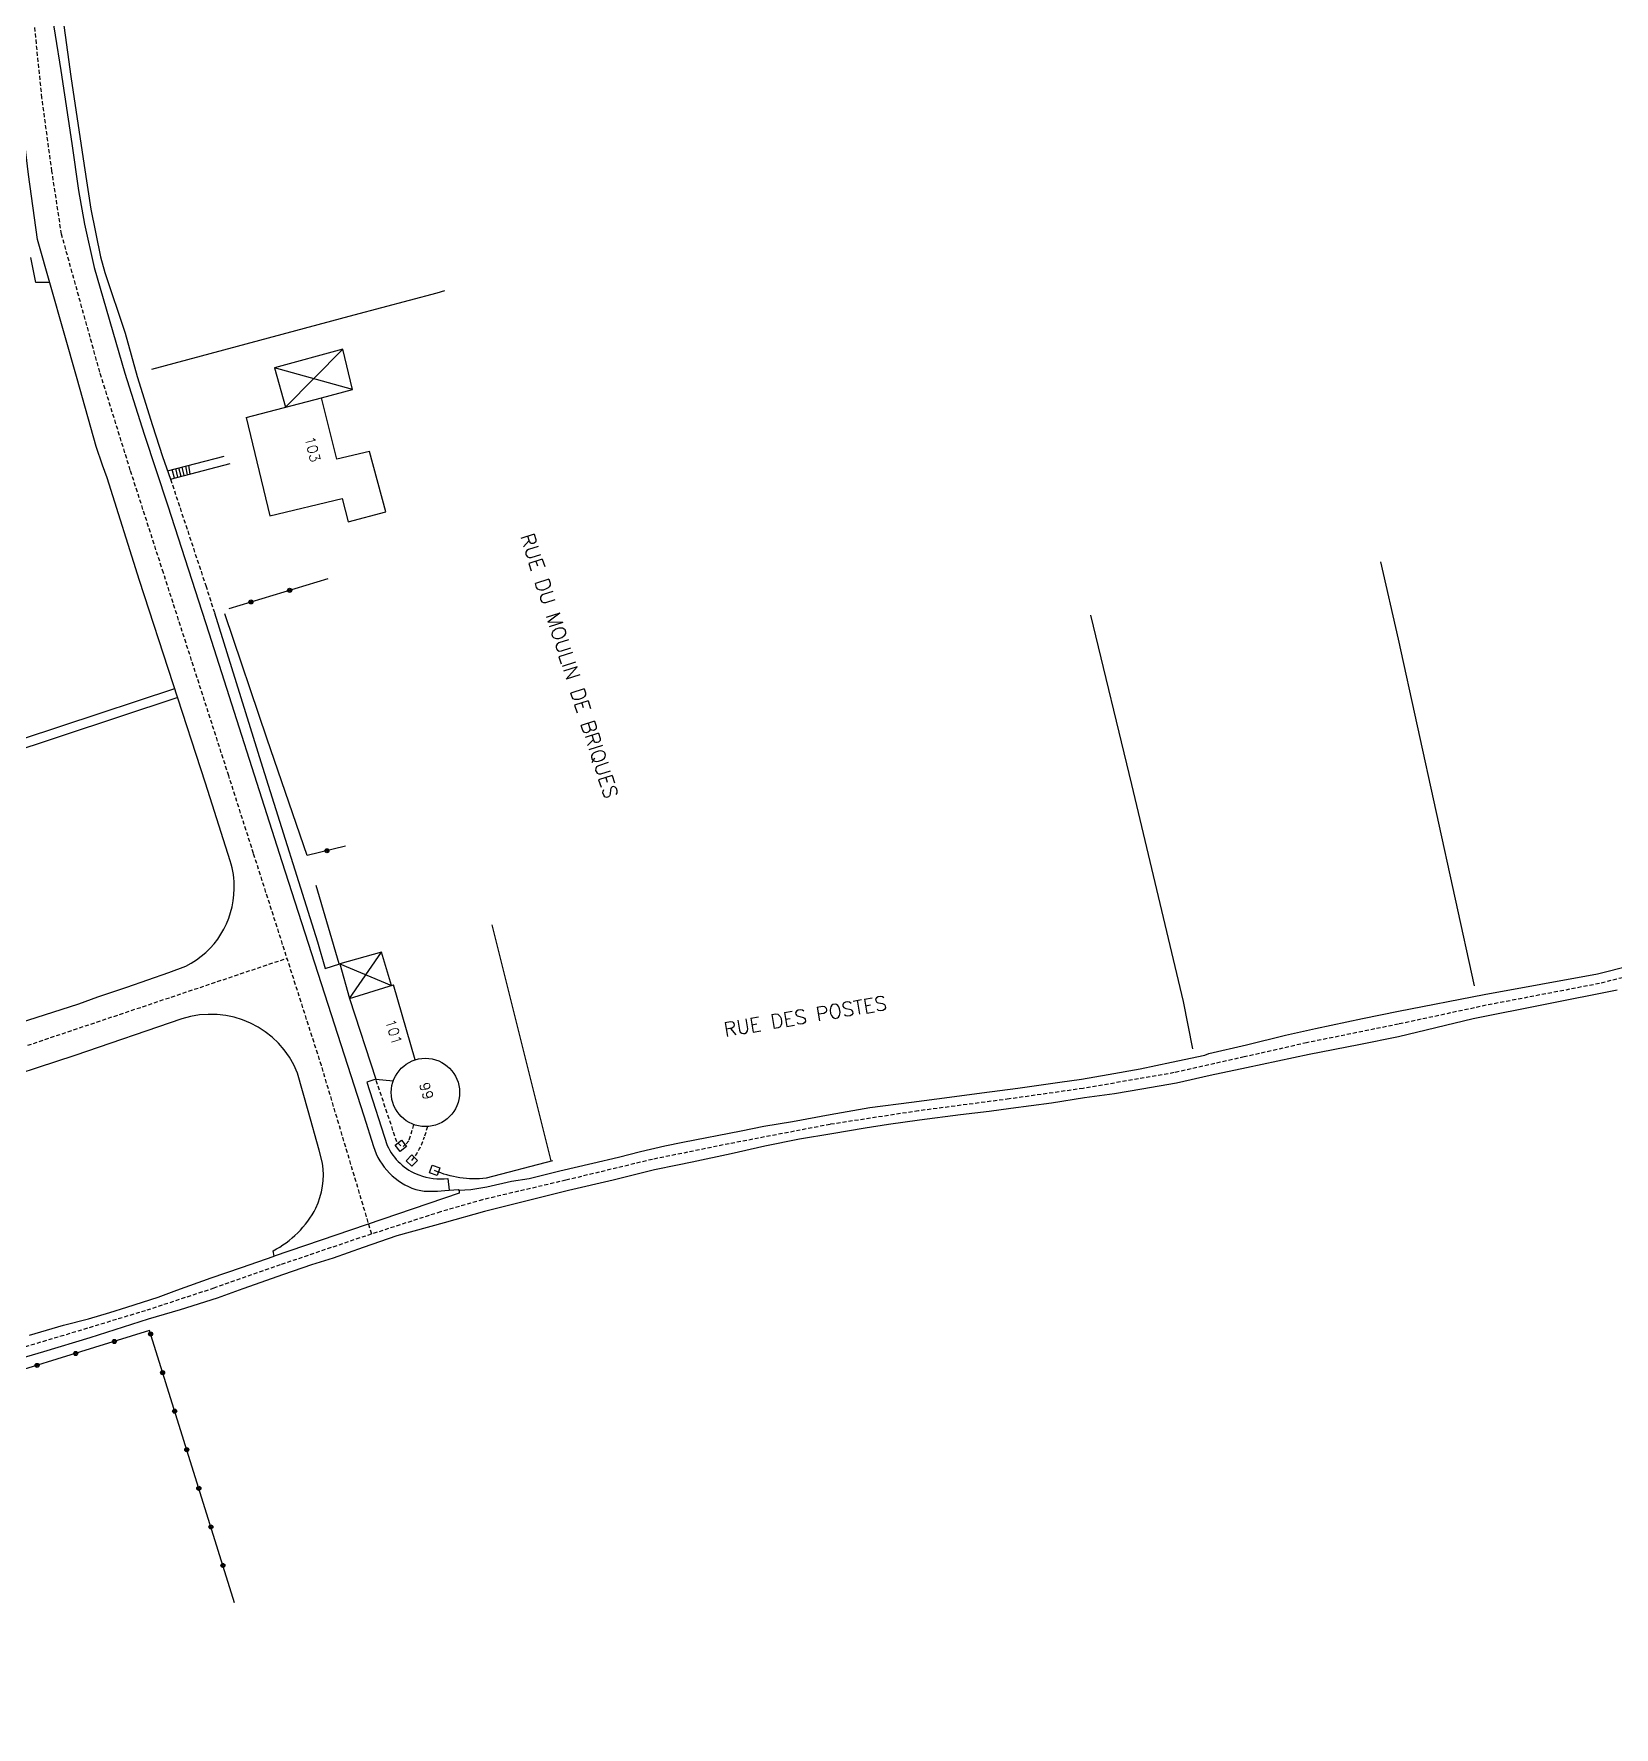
# Model space of a CAD drawing. Header units: millimetres. Extents: x 110000 to 111002, y 124000 to 125000.
# Drawn here: x 110331.1 to 110526.7, y 124500 to 124709.5 of the extents above; entities that cross this region are included whole.
import ezdxf
from ezdxf.enums import TextEntityAlignment as Align

# ---------------------------------------------------------------- set-up
doc = ezdxf.new("R2010")
doc.units = ezdxf.units.MM
doc.linetypes.add('DASHED', pattern=[0.75, 0.5, -0.25])
doc.layers.get('0').update_dxf_attribs({"linetype": 'CONTINUOUS'})
for name, color, linetype in [('W0001', 6, 'DASHED'), ('W0008', 7, 'CONTINUOUS'), ('W0100', 7, 'CONTINUOUS'), ('W0112', 1, 'DASHED'), ('W0310', 3, 'CONTINUOUS'), ('W0322', 7, 'CONTINUOUS'), ('W0989', 7, 'CONTINUOUS'), ('W0991', 7, 'CONTINUOUS')]:
    doc.layers.add(name, color=color, linetype=linetype)
doc.styles.get("Standard").update_dxf_attribs({"font": 'romans.shx', "width": 0.85})

# ---------------------------------------------------------------- blocks, each defined once
blk = doc.blocks.new('t322o')
at = {"color": 0, "linetype": 'Continuous'}
for radius in [0.25, 0.15]:
    blk.add_circle((0, 0), radius, dxfattribs=at)
blk = doc.blocks.new('t112o')
at = {"color": 0, "linetype": 'Continuous'}
for p, q in [((-0.5, 0.5), (0.5, 0.5)), ((-0.5, -0.5), (-0.5, 0.5)), ((0.5, 0.5), (0.5, -0.5)), ((0.5, -0.5), (-0.5, -0.5))]:
    blk.add_line(p, q, dxfattribs=at)

msp = doc.modelspace()

# ---------------------------------------------------------------- linework, layer by layer
at = {"layer": 'W0001'}
for points in [[(110372.95, 124561.01), (110366.73, 124581.87), (110358.33, 124608.11), (110355.26, 124617.73), (110347.18, 124642.84), (110343.08, 124655.56), (110339.31, 124667.69), (110334.57, 124684.76), (110333.38, 124692.56), (110332.15, 124701.61), (110329.62, 124726.42), (110325.99, 124750)], [(110537.21, 124595.12), (110524.87, 124592.02), (110510.86, 124589.33), (110500, 124586.99)], [(110500, 124586.99), (110488.64, 124584.69), (110480.92, 124582.94), (110472.25, 124580.99), (110460.99, 124579.04), (110451.85, 124577.74), (110440.6, 124576.26), (110429.67, 124574.59), (110417.19, 124572.19), (110407.68, 124570.26), (110396.98, 124567.68), (110386.68, 124565.27), (110381.47, 124563.77), (110371.47, 124560.54), (110361.63, 124557.2), (110353.42, 124554.32), (110344.95, 124551.53), (110334.86, 124548.48), (110326.68, 124546.05)]]:
    msp.add_lwpolyline(points, dxfattribs=at)
msp.add_lwpolyline([(110167.81, 124519.37), (110192.66, 124524.61), (110202.12, 124527.24), (110214.48, 124532.4), (110237.55, 124546.03), (110252.68, 124554.77), (110257.63, 124557.02, -0.233392), (110260.63, 124561.47), (110266.76, 124564.71), (110270.76, 124566.34), (110274.94, 124567.78, -0.211853), (110280.55, 124567.29), (110288.09, 124570.52), (110295.71, 124573.19), (110308.06, 124577.13), (110328.25, 124583.66), (110362.48, 124595.16)], format="xyb", dxfattribs=at)
at = {"layer": 'W0008'}
for points in [[(110333.5, 124720.56), (110335.73, 124704.25), (110337.38, 124693.26), (110338.18, 124687.84), (110339.4, 124681.94), (110339.93, 124680.03), (110342.43, 124672.49), (110343.92, 124667.12), (110345.83, 124661.07), (110347.05, 124657.24), (110348.06, 124654.43)], [(110333.11, 124678.78), (110331.38, 124678.78), (110330.76, 124681.87)], [(110353.49, 124637.91), (110359.44, 124618.79), (110366.24, 124597.17), (110367.2, 124593.88), (110369.01, 124594.46)], [(110324.23, 124620.5), (110334.6, 124623.89), (110348.59, 124628.54)], [(110348.95, 124627.41), (110327.19, 124620.19), (110324.27, 124619.26), (110305.96, 124622.74)], [(110500, 124588.62), (110510.6, 124590.65), (110524.63, 124593.24), (110536.89, 124596.3)], [(110527.05, 124591.19), (110509.23, 124587.65), (110500, 124585.44)], [(110383.74, 124566.43), (110385.21, 124566.54), (110387.18, 124566.85), (110390.26, 124567.56), (110392.42, 124567.89), (110396.25, 124568.84), (110400.31, 124569.79), (110403.49, 124570.53), (110406.23, 124571.24), (110409.21, 124571.92), (110411.44, 124572.39), (110418.68, 124573.78), (110421.46, 124574.35), (110425.01, 124574.96), (110429.68, 124575.81), (110434.59, 124576.69), (110439.73, 124577.33), (110444.44, 124577.97), (110448.46, 124578.48), (110452.9, 124579.09), (110458.11, 124579.83), (110460.78, 124580.2), (110464.1, 124580.78), (110468.06, 124581.45), (110471.92, 124582.27), (110476.04, 124583.14), (110476.52, 124583.38), (110481.19, 124584.43), (110486.03, 124585.61), (110489.75, 124586.46), (110495.57, 124587.68), (110500, 124588.62)], [(110500, 124585.44), (110495.1, 124584.43), (110488.97, 124583.25), (110481.22, 124581.59), (110476.69, 124580.64), (110472.52, 124579.7), (110468.23, 124578.95), (110464.88, 124578.38), (110461.15, 124577.87), (110457.09, 124577.23), (110452.02, 124576.55), (110449.34, 124576.18), (110445.82, 124575.77), (110440.75, 124575.1), (110436.92, 124574.59), (110434.01, 124574.12), (110429.88, 124573.41), (110425.89, 124572.76), (110421.59, 124571.88), (110417.43, 124570.94), (110412.62, 124569.92), (110410.8, 124569.55), (110407.95, 124568.98), (110402.84, 124567.69), (110397.29, 124566.41), (110386.9, 124563.8), (110381.93, 124562.42), (110376.08, 124560.79), (110371.88, 124559.34), (110368.19, 124558.05), (110365.52, 124557.21), (110362.03, 124556.03), (110357.02, 124554.23), (110353.84, 124553.08), (110349.27, 124551.66), (110345.28, 124550.48), (110338.07, 124548.18), (110332.32, 124546.46), (110327, 124544.87)], [(110330.59, 124548.52), (110334.82, 124549.74), (110337.9, 124550.51), (110340.54, 124551.29), (110342.67, 124551.97), (110346.53, 124553.19), (110348.83, 124554.06), (110353.1, 124555.59), (110356.85, 124556.87), (110360.9, 124558.27)]]:
    msp.add_lwpolyline(points, dxfattribs=at)
for points in [[(110333.08, 124713.8), (110334.5, 124705), (110335.85, 124695.97), (110336.67, 124690.16), (110337.41, 124685.98), (110338.61, 124680.61), (110342.42, 124667.55), (110344.81, 124660.02), (110347.72, 124651.14), (110352.79, 124635.4), (110361.83, 124607.13), (110371.98, 124575.65), (110373.17, 124571.85, 0.241795), (110378.4, 124566.55, 0.089736), (110380.07, 124566.32), (110381.11, 124566.34), (110382.01, 124566.41), (110383.65, 124566.55), (110383.79, 124566.37), (110383.76, 124566.06), (110360.9, 124558.27), (110360.75, 124558.94, 0.150763), (110366.05, 124564.21, 0.141009), (110366.88, 124569.78), (110366.46, 124571.4), (110365.11, 124576.25), (110363.79, 124580.92, 0.395257), (110349.45, 124587.64), (110336.22, 124583.11), (110324.57, 124579.31)], [(110352.37, 124616.8), (110348.4, 124629.11), (110344.24, 124641.9), (110340.21, 124654.62), (110339.64, 124656.18), (110338.84, 124658.49), (110336.49, 124666.87), (110331.6, 124684.1), (110330.49, 124692.15), (110329.76, 124698.37), (110329.35, 124701.2, 0.342254), (110319.79, 124709.45, 0.020927), (110317.6, 124709.35), (110315.92, 124709), (110311.6, 124707.76)], [(110355.93, 124603.76, 0.083987), (110355.45, 124607.19), (110352.37, 124616.8)], [(110327.32, 124586.5), (110336.71, 124589.52), (110339.06, 124590.37), (110342.65, 124591.58), (110347.83, 124593.39), (110349.96, 124594.18, 0.283346), (110355.93, 124603.76, -1.104874)], [(110373.47, 124580.17), (110372.36, 124579.8), (110374.86, 124571.99, 0.198241), (110378.79, 124568.33, 0.11022), (110382.37, 124567.89), (110382.53, 124566.46)]]:
    msp.add_lwpolyline(points, format="xyb", dxfattribs=at)
at = {"layer": 'W0100'}
for points in [[(110345.74, 124668.04), (110370.79, 124674.79), (110381.04, 124677.48), (110382.01, 124677.78)], [(110366.74, 124664.51), (110370.58, 124665.52), (110369.4, 124670.53), (110360.92, 124668.21), (110362.29, 124663.34), (110369.4, 124670.53)], [(110370.58, 124665.52), (110360.92, 124668.21)], [(110357.4, 124662.07), (110366.74, 124664.51)], [(110369.31, 124652.03), (110370.03, 124649.17), (110374.71, 124650.39), (110372.69, 124657.85), (110368.64, 124656.92), (110366.74, 124664.51)], [(110357.4, 124662.07), (110360.35, 124649.91)], [(110347.69, 124655.48), (110354.68, 124657.29)], [(110348.06, 124654.43), (110355.43, 124656.38)], [(110348.57, 124654.56), (110348.28, 124655.63)], [(110348.98, 124654.67), (110348.72, 124655.75)], [(110349.38, 124654.78), (110349.1, 124655.84)], [(110349.73, 124654.87), (110349.48, 124655.94)], [(110350.15, 124654.98), (110349.95, 124656.06)], [(110350.5, 124655.07), (110350.31, 124656.16)], [(110360.35, 124649.91), (110369.31, 124652.03)], [(110500, 124634.63), (110497.83, 124644.19)], [(110461.88, 124637.62), (110466.99, 124616.65), (110473.37, 124589.78), (110474.5, 124583.94)], [(110509.4, 124591.73), (110500, 124634.63)], [(110375.41, 124591.79), (110374.16, 124595.9), (110369.01, 124594.46), (110370.2, 124590.17), (110374.16, 124595.9)], [(110369.01, 124594.46), (110375.41, 124591.79)], [(110370.2, 124590.17), (110375.67, 124591.84)], [(110378.32, 124582.58), (110375.67, 124591.86)], [(110370.2, 124590.17), (110373.47, 124580.17)], [(110373.47, 124580.17), (110375.62, 124579.98)]]:
    msp.add_lwpolyline(points, dxfattribs=at)
msp.add_circle((110379.6, 124578.54), 4.23, dxfattribs=at)
at = {"layer": 'W0112'}
for points in [[(110348.06, 124654.43), (110352.42, 124641.26), (110353.49, 124637.91)], [(110376.57, 124571.93), (110376.06, 124572.43), (110373.47, 124580.17)], [(110378.13, 124574.57), (110377.54, 124572.56), (110376.86, 124571.84)]]:
    msp.add_lwpolyline(points, dxfattribs=at)
msp.add_lwpolyline([(110379.85, 124574.32), (110379.48, 124573.06, -0.097087), (110377.92, 124570.11, 3.669262)], format="xyb", dxfattribs=at)
at = {"layer": 'W0310'}
for points in [[(110364.97, 124607.87), (110360.03, 124622.28), (110354.76, 124637.75)], [(110368.94, 124594.44), (110366.06, 124604.16)], [(110387.8, 124599.3), (110395.13, 124570.09)]]:
    msp.add_lwpolyline(points, dxfattribs=at)
msp.add_lwpolyline([(110395.31, 124570.09), (110387.11, 124567.94, -0.136314), (110380.73, 124568.89, -3.530615)], format="xyb", dxfattribs=at)
at = {"layer": 'W0322'}
for points in [[(110355.31, 124638.42), (110367.58, 124642.13)], [(110369.73, 124609.01), (110364.97, 124607.87)], [(110355.99, 124515.39), (110345.46, 124549.07), (110338.67, 124546.96), (110314.1, 124539.39), (110305.25, 124536.18), (110296.02, 124532.93), (110286.7, 124529.09), (110277.62, 124525.2), (110268.39, 124520.93), (110262.31, 124517.51), (110255.5, 124513.38), (110251.42, 124510.79), (110253.37, 124502.12), (110253.85, 124500)]]:
    msp.add_lwpolyline(points, dxfattribs=at)

# ---------------------------------------------------------------- block references
at = {"layer": 'W0112'}
for p, rotation in [((110376.57, 124571.93), 307.9946142558495), ((110377.92, 124570.11), 316.4208849227811), ((110380.73, 124568.89), 341.2618049187777)]:
    msp.add_blockref('t112o', p, dxfattribs=dict(at, rotation=rotation))
at = {"layer": 'W0322'}
for p, rotation in [((110362.8, 124640.68), 16.81246410372617), ((110358.01, 124639.24), 16.81246410372617), ((110367.41, 124608.45), 193.4274643104947), ((110345.59, 124548.64), 107.367835117074), ((110341.11, 124547.72), 197.2841010464929), ((110331.55, 124544.77), 197.1157560027831), ((110336.33, 124546.24), 197.1157560027831), ((110347.08, 124543.87), 107.367835117074), ((110348.57, 124539.1), 107.367835117074), ((110350.07, 124534.33), 107.367835117074), ((110351.56, 124529.55), 107.367835117074), ((110353.05, 124524.78), 107.367835117074), ((110354.54, 124520.01), 107.367835117074)]:
    msp.add_blockref('t322o', p, dxfattribs=dict(at, rotation=rotation))

# ---------------------------------------------------------------- texts
at = {"layer": 'W0989'}
for s, rotation, p in [('RUE DU MOULIN DE BRIQUES', 287.8865, (110397.33, 124631.3)), ('RUE DES POSTES', 9.4899, (110426.6, 124587.98))]:
    msp.add_text(s, height=1.75, rotation=rotation, dxfattribs=at).set_placement(p, align=Align.MIDDLE)
at = {"layer": 'W0991'}
for s, rotation, p in [('103', 283.6018, (110365.64, 124658.14)), ('101', 286.6485, (110375.68, 124586.04)), ('99', 287.4315, (110379.73, 124578.71))]:
    msp.add_text(s, height=1.25, rotation=rotation, dxfattribs=at).set_placement(p, align=Align.MIDDLE)

doc.saveas('drawing.dxf')
